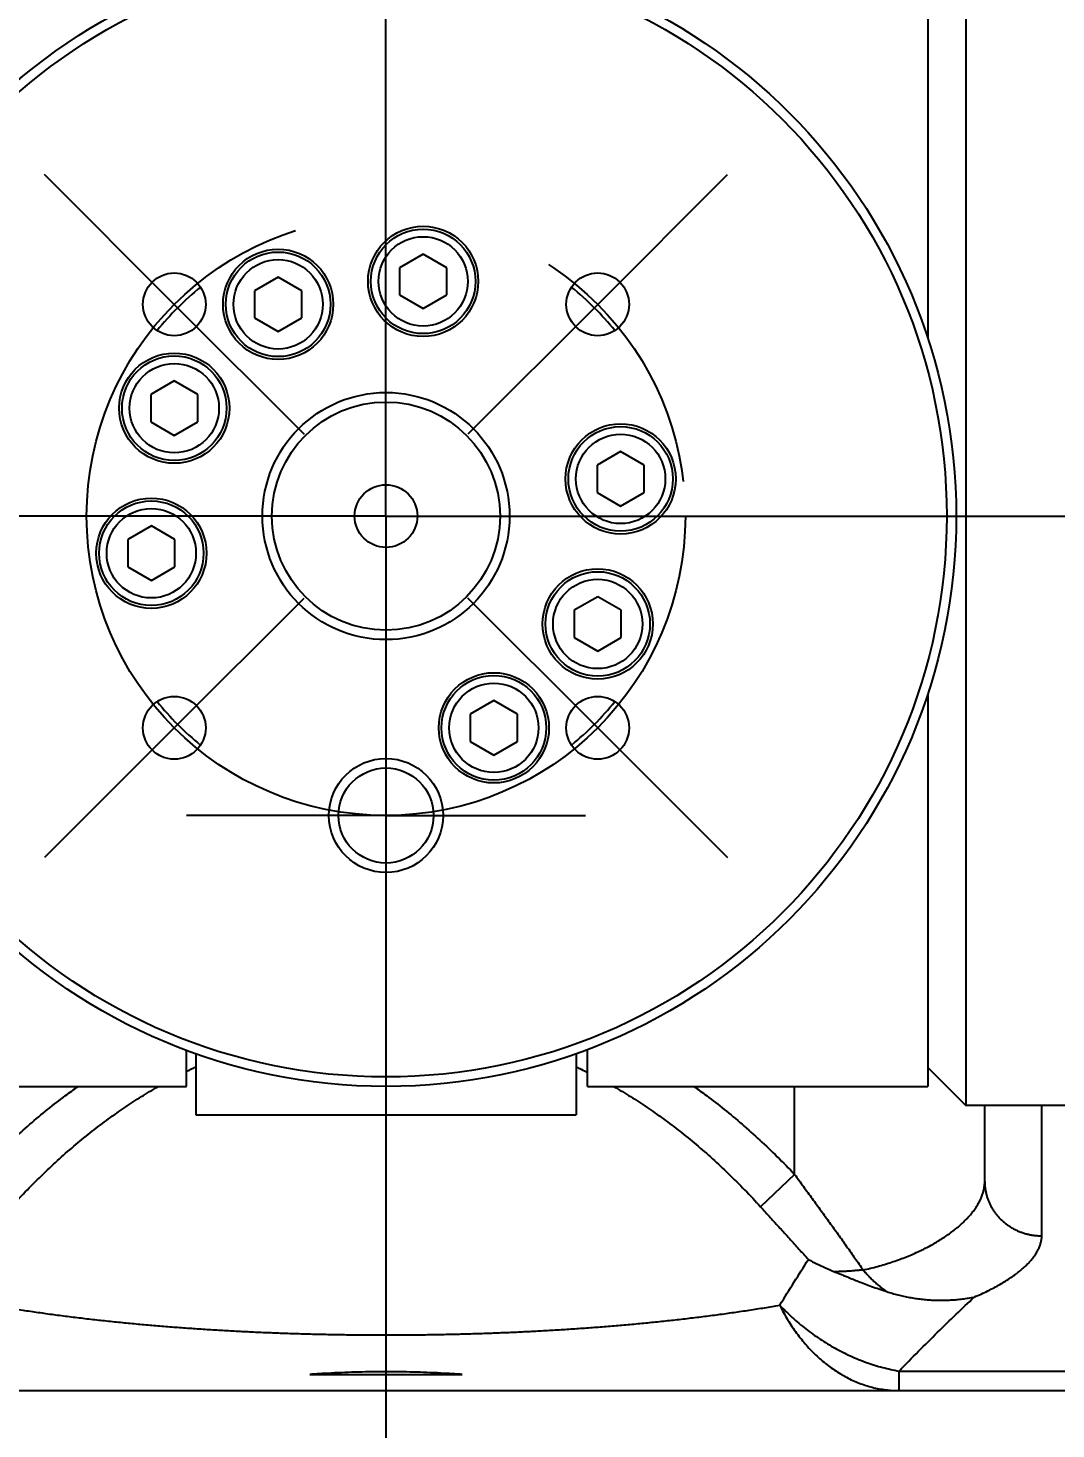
# Model space of a CAD drawing. Extents: x 0 to 3364, y 0 to 2376.
# Drawn here: x 907.3 to 961.4, y 1462.3 to 1536 of the extents above; entities that cross this region are included whole.
import ezdxf

# ---------------------------------------------------------------- set-up
doc = ezdxf.new("R2010")
doc.units = 0
doc.header["$LTSCALE"] = 185.02
doc.header["$PDMODE"] = 3
doc.header["$PDSIZE"] = 0.3125
doc.linetypes.add('CENTER', pattern=[0.6, 0.375, -0.075, 0.075, -0.075])
doc.layers.get('0').update_dxf_attribs({"linetype": 'CONTINUOUS'})
doc.layers.get('DEFPOINTS').update_dxf_attribs({"linetype": 'CONTINUOUS'})
doc.layers.add('95_ALL_DIM', color=7, linetype='CONTINUOUS')
doc.layers.add('DEFAULT_1', color=7, linetype='CENTER')
doc.styles.get("Standard").update_dxf_attribs({"font": 'txt', "width": 0.8})
doc.dimstyles.new('DIMSTYLE_2', dxfattribs={"dimtxt": 16, "dimasz": 6, "dimexe": 0.18, "dimexo": 0.0625, "dimgap": 0.09, "dimtad": 1, "dimdec": 3, "dimdsep": 46, "dimtxsty": 'Standard', "dimblk": 'OPEN', "dimblk1": 'OPEN', "dimblk2": 'OPEN', "dimcen": 0.09, "dimadec": 0, "dimazin": 0, "dimtp": 0.5, "dimtm": 0.5, "dimtfac": 1, "dimtdec": 3, "dimtofl": 0, "dimtmove": 0, "dimatfit": 3, "dimldrblk": 'OPEN', "dimfxl": 1, "dimtolj": 1, "dimarcsym": 0})

# ---------------------------------------------------------------- blocks, each defined once
blk = doc.blocks.new('_OPEN')
at = {"color": 0, "linetype": 'ByBlock'}
for p, q in [((0, 0), (-1, 0.233)), ((-1, -0.233), (0, 0)), ((-1, 0), (0, 0))]:
    blk.add_line(p, q, dxfattribs=at)
blk = doc.blocks.new('*D6')
at = {"layer": '95_ALL_DIM', "color": 0, "transparency": 16777216}
for p, q in [((827.164, 1490.032), (827.164, 1657.481)), ((833.164, 1657.301), (1019.164, 1657.301)), ((1025.164, 1490.032), (1025.164, 1657.481))]:
    blk.add_line(p, q, dxfattribs=at)
at = {"layer": 'DEFPOINTS', "color": 0, "transparency": 16777216}
for p in [(1025.164, 1657.301), (827.164, 1489.97), (1025.164, 1489.97)]:
    blk.add_point(p, dxfattribs=at)
at = {"layer": '95_ALL_DIM', "color": 0, "transparency": 16777216, "xscale": 6, "yscale": 6, "zscale": 6, "rotation": 180}
blk.add_blockref('_OPEN', (827.164, 1657.301), dxfattribs=at)
at = {"layer": '95_ALL_DIM', "color": 0, "transparency": 16777216, "xscale": 6, "yscale": 6, "zscale": 6}
blk.add_blockref('_OPEN', (1025.164, 1657.301), dxfattribs=at)
at = {"layer": '95_ALL_DIM', "color": 0, "transparency": 16777216, "insert": (927.221, 1665.391), "char_height": 16, "attachment_point": 5}
blk.add_mtext('\\A1;198', dxfattribs=at)

msp = doc.modelspace()

# ---------------------------------------------------------------- linework, layer by layer
for p, q in [((956.6641, 1541.2368), (956.6641, 1479.3014)), ((954.6641, 1540.2347), (954.6641, 1519.6665)), ((928.1196, 1524.0825), (926.8768, 1523.365)), ((929.3623, 1523.365), (928.1196, 1524.0825)), ((926.8768, 1523.365), (926.8768, 1521.93)), ((929.3623, 1521.93), (929.3623, 1523.365)), ((920.4893, 1522.874), (919.2465, 1522.1565)), ((921.732, 1522.1565), (920.4893, 1522.874)), ((919.2465, 1522.1565), (919.2465, 1520.7215)), ((921.732, 1520.7215), (921.732, 1522.1565)), ((926.8768, 1521.93), (928.1196, 1521.2125)), ((928.1196, 1521.2125), (929.3623, 1521.93)), ((919.2465, 1520.7215), (920.4893, 1520.004)), ((920.4893, 1520.004), (921.732, 1520.7215)), ((915.0266, 1517.4113), (913.7838, 1516.6938)), ((916.2693, 1516.6938), (915.0266, 1517.4113)), ((913.7838, 1516.6938), (913.7838, 1515.2588)), ((916.2693, 1515.2588), (916.2693, 1516.6938)), ((913.7838, 1515.2588), (915.0266, 1514.5413)), ((915.0266, 1514.5413), (916.2693, 1515.2588)), ((938.5102, 1513.6918), (937.2675, 1512.9743)), ((939.753, 1512.9743), (938.5102, 1513.6918)), ((937.2675, 1512.9743), (937.2675, 1511.5393)), ((939.753, 1511.5393), (939.753, 1512.9743)), ((937.2675, 1511.5393), (938.5102, 1510.8218)), ((938.5102, 1510.8218), (939.753, 1511.5393)), ((913.818, 1509.781), (912.5753, 1509.0635)), ((915.0608, 1509.0635), (913.818, 1509.781)), ((912.5753, 1509.0635), (912.5753, 1507.6285)), ((915.0608, 1507.6285), (915.0608, 1509.0635)), ((912.5753, 1507.6285), (913.818, 1506.911)), ((913.818, 1506.911), (915.0608, 1507.6285)), ((937.3017, 1506.0615), (936.059, 1505.344)), ((938.5445, 1505.344), (937.3017, 1506.0615)), ((936.059, 1505.344), (936.059, 1503.909)), ((938.5445, 1503.909), (938.5445, 1505.344)), ((936.059, 1503.909), (937.3017, 1503.1915)), ((937.3017, 1503.1915), (938.5445, 1503.909)), ((931.839, 1500.5988), (930.5963, 1499.8813)), ((933.0818, 1499.8813), (931.839, 1500.5988)), ((954.6641, 1500.9363), (954.6641, 1480.3014)), ((930.5963, 1499.8813), (930.5963, 1498.4463)), ((933.0818, 1498.4463), (933.0818, 1499.8813)), ((930.5963, 1498.4463), (931.839, 1497.7288)), ((931.839, 1497.7288), (933.0818, 1498.4463)), ((915.6641, 1480.3014), (915.6641, 1482.1995)), ((916.1641, 1482.0172), (916.1641, 1478.8014)), ((936.1641, 1482.0172), (936.1641, 1478.8014)), ((936.7641, 1480.3014), (936.7641, 1482.2369)), ((954.6641, 1481.3014), (956.6641, 1479.3014)), ((897.1641, 1480.3014), (915.6641, 1480.3014)), ((936.7641, 1480.3014), (954.6641, 1480.3014)), ((947.6641, 1475.672), (947.6641, 1480.3014)), ((968.6641, 1479.3014), (956.6641, 1479.3014)), ((957.6641, 1475.2929), (957.6641, 1479.3014)), ((960.6641, 1472.4443), (960.6641, 1479.3014)), ((916.1641, 1478.8014), (936.1641, 1478.8014)), ((947.6641, 1475.672), (945.8725, 1473.9705)), ((922.1607, 1465.1547), (930.1676, 1465.1547)), ((953.1577, 1464.3014), (953.1577, 1465.3295)), ((953.1577, 1465.3295), (968.6641, 1465.3295)), ((883.6641, 1464.3014), (968.6641, 1464.3014))]:
    msp.add_line(p, q)
for centre, radius in [((926.1641, 1510.3014), 30), ((926.1641, 1510.3014), 29.5), ((928.1196, 1522.6475), 2.9), ((928.1196, 1522.6475), 2.75), ((928.1196, 1522.6475), 2.35), ((920.4893, 1521.439), 2.9), ((920.4893, 1521.439), 2.75), ((920.4893, 1521.439), 2.35), ((915.0272, 1521.4383), 1.65), ((937.3011, 1521.4383), 1.65), ((915.0266, 1515.9763), 2.9), ((915.0266, 1515.9763), 2.75), ((915.0266, 1515.9763), 2.35), ((926.1641, 1510.3014), 6.5), ((926.1641, 1510.3014), 6), ((938.5102, 1512.2568), 2.9), ((938.5102, 1512.2568), 2.75), ((938.5102, 1512.2568), 2.35), ((926.1641, 1510.3014), 1.65), ((913.818, 1508.346), 2.9), ((913.818, 1508.346), 2.75), ((913.818, 1508.346), 2.35), ((937.3017, 1504.6265), 2.9), ((937.3017, 1504.6265), 2.75), ((937.3017, 1504.6265), 2.35), ((931.839, 1499.1638), 2.9), ((931.839, 1499.1638), 2.75), ((931.839, 1499.1638), 2.35), ((915.0272, 1499.1645), 1.65), ((937.3011, 1499.1645), 1.65), ((926.1641, 1494.5514), 3), ((926.1641, 1494.5514), 2.5)]:
    msp.add_circle(centre, radius)
for start, end in [(129.017426, 140.982797), (39.017203, 50.982574), (219.017203, 230.982574), (309.017426, 320.982797)]:
    msp.add_arc((926.1641, 1510.3014), 15.5, start, end)
for points, start_tangent, end_tangent in [([(915.664, 1481.0916), (915.8933, 1481.204), (916.1641, 1481.3332)], (0.8957749, 0.444508), (0.9049763, 0.425462)), ([(936.1642, 1481.3332), (936.4349, 1481.204), (936.7642, 1481.0417)], (0.9049763, -0.425462), (0.893893, -0.4482803)), ([(904.6641, 1475.672), (905.5792, 1476.6044), (906.5017, 1477.4841), (907.4302, 1478.3119), (908.3635, 1479.0893), (909.3006, 1479.8174), (909.9628, 1480.3016)], (0.6886169, 0.7251253), (0.8143439, 0.5803826)), ([(906.4558, 1473.9705), (907.2946, 1474.8641), (908.1402, 1475.7071), (908.9913, 1476.5005), (909.8468, 1477.2455), (910.7059, 1477.9432), (911.5676, 1478.595), (912.4314, 1479.202), (913.2965, 1479.7653), (914.1623, 1480.2861), (914.1891, 1480.3016)], (0.6723777, 0.7402082), (0.8666202, 0.4989684)), ([(938.1392, 1480.3016), (938.166, 1480.2861), (939.0317, 1479.7653), (939.8969, 1479.202), (940.7607, 1478.595), (941.6224, 1477.9432), (942.4814, 1477.2455), (943.3369, 1476.5005), (944.188, 1475.7071), (945.0336, 1474.8641), (945.8725, 1473.9705)], (0.8666202, -0.4989684), (0.6723777, -0.7402082)), ([(942.3655, 1480.3016), (943.0277, 1479.8174), (943.9648, 1479.0893), (944.8981, 1478.312), (945.8266, 1477.4841), (946.749, 1476.6044), (947.6641, 1475.672)], (0.8143439, -0.5803826), (0.6886169, -0.7251253)), ([(947.6641, 1475.672), (948.1271, 1475.0381), (948.5886, 1474.4054), (949.0474, 1473.7741), (949.5027, 1473.1443), (949.9535, 1472.5163), (950.3987, 1471.8907), (950.8373, 1471.2678), (951.2684, 1470.6483)], (0.5898769, -0.8074932), (0.5686974, -0.8225468)), ([(951.2684, 1470.6483), (951.6511, 1470.7374), (952.0281, 1470.8354), (952.3991, 1470.942), (952.7633, 1471.057), (953.1201, 1471.1802), (953.4686, 1471.3114), (953.8081, 1471.4501), (954.1379, 1471.5962), (954.4571, 1471.749), (954.765, 1471.9084), (955.0608, 1472.0737), (955.3439, 1472.2446), (955.6134, 1472.4206), (955.8687, 1472.6011), (956.1091, 1472.7856), (956.3338, 1472.9734), (956.5424, 1473.164), (956.7343, 1473.3569), (956.9092, 1473.5515), (957.0665, 1473.7473), (957.2059, 1473.9436), (957.3271, 1474.14), (957.43, 1474.336), (957.5143, 1474.531), (957.5799, 1474.7246), (957.6267, 1474.9165), (957.6548, 1475.106), (957.6641, 1475.2929)], (0.9766762, 0.2147177), (0.0000013, 1)), ([(957.6641, 1475.2929), (957.6701, 1475.114), (957.6878, 1474.9359), (957.7173, 1474.7591), (957.7584, 1474.5845), (957.811, 1474.4126), (957.8748, 1474.2443), (957.9497, 1474.08), (958.0352, 1473.9206), (958.1312, 1473.7665), (958.2371, 1473.6185), (958.3526, 1473.4771), (958.4772, 1473.3429), (958.6105, 1473.2163), (958.7519, 1473.098), (958.9008, 1472.9883), (959.0567, 1472.8877), (959.2189, 1472.7966), (959.3868, 1472.7154), (959.5598, 1472.6443), (959.7371, 1472.5837), (959.9181, 1472.5338), (960.102, 1472.4947), (960.2881, 1472.4667), (960.4758, 1472.4499), (960.6641, 1472.4443)], (0, -1), (1, 0)), ([(945.8725, 1473.9705), (946.3804, 1473.4118), (946.8869, 1472.8549), (947.3909, 1472.3002), (947.8916, 1471.7476), (948.388, 1471.1973)], (0.6723779, -0.7402081), (0.6688897, -0.7433617)), ([(957.1122, 1469.2226), (957.4762, 1469.3823), (957.8242, 1469.5468), (958.1552, 1469.7158), (958.4684, 1469.8887), (958.7629, 1470.0649), (959.0382, 1470.2441), (959.2935, 1470.4256), (959.5283, 1470.6091), (959.7421, 1470.794), (959.9343, 1470.9797), (960.1047, 1471.1659), (960.2527, 1471.352), (960.3783, 1471.5377), (960.4812, 1471.7224), (960.5613, 1471.9058), (960.6185, 1472.0876), (960.6527, 1472.2672), (960.6641, 1472.4443)], (0.9211289, 0.3892577), (0.0000024, 1)), ([(946.8801, 1468.7972), (947.6423, 1470.0183), (948.388, 1471.1973)], (0.5267746, 0.850005), (0.5368081, 0.8437044)), ([(948.388, 1471.1973), (948.8335, 1470.9669), (949.2913, 1470.7536), (949.7606, 1470.5563)], (0.8778771, -0.4788859), (0.9285985, -0.3710859)), ([(951.2684, 1470.6483), (951.0377, 1470.6268), (950.8113, 1470.6071), (950.5898, 1470.5899), (950.3736, 1470.5756), (950.1631, 1470.5649), (949.9586, 1470.5583), (949.7606, 1470.5563)], (-0.9953379, -0.0964494), (-0.9999963, 0.0027344)), ([(949.7606, 1470.5563), (949.9155, 1470.494), (950.0867, 1470.4245), (950.2785, 1470.3464), (950.4957, 1470.2581), (950.7436, 1470.1583), (951.0274, 1470.0459), (951.3515, 1469.9208), (951.7115, 1469.7866), (952.0987, 1469.6487), (952.5035, 1469.5125)], (0.9285985, -0.3710859), (0.9507425, -0.3099818)), ([(951.2684, 1470.6483), (951.4215, 1470.4729), (951.5823, 1470.3002), (951.7509, 1470.1313), (951.9274, 1469.9672), (952.1116, 1469.8088), (952.3037, 1469.657), (952.5035, 1469.5125)], (0.6445114, -0.7645947), (0.8228718, -0.5682271)), ([(952.5035, 1469.5125), (952.7983, 1469.4216), (953.0973, 1469.34), (953.4, 1469.268), (953.706, 1469.2061), (954.0146, 1469.1544), (954.3253, 1469.1133), (954.6375, 1469.0829), (954.9506, 1469.0633), (955.264, 1469.0545), (955.5769, 1469.0565), (955.8888, 1469.0692), (956.1989, 1469.0924), (956.5066, 1469.1259), (956.8113, 1469.1694), (957.1122, 1469.2226)], (0.9507425, -0.3099818), (0.9817603, 0.1901231)), ([(905.4482, 1468.7972), (906.2457, 1468.6637), (907.0505, 1468.5372), (907.8617, 1468.4175), (908.6781, 1468.3046), (909.4992, 1468.1982), (910.3239, 1468.0982), (911.1515, 1468.0044), (911.9813, 1467.9167), (912.8123, 1467.835), (913.644, 1467.759), (914.4752, 1467.6888), (915.3047, 1467.6242), (916.131, 1467.5651), (916.9535, 1467.5114), (917.7717, 1467.4628), (918.5855, 1467.4193), (919.3951, 1467.3807), (920.2008, 1467.3468), (921.0032, 1467.3173), (921.8025, 1467.2924), (922.5992, 1467.2717), (923.3938, 1467.2553), (924.1866, 1467.243), (924.9781, 1467.2349), (925.7689, 1467.2308), (926.5594, 1467.2308), (927.3502, 1467.2349), (928.1417, 1467.243), (928.9345, 1467.2553), (929.729, 1467.2717), (930.5258, 1467.2924), (931.3251, 1467.3173), (932.1275, 1467.3468), (932.9332, 1467.3807), (933.7427, 1467.4193), (934.5565, 1467.4628), (935.3748, 1467.5114), (936.1973, 1467.5651), (937.0236, 1467.6242), (937.853, 1467.6888), (938.6843, 1467.759), (939.516, 1467.835), (940.347, 1467.9167), (941.1768, 1468.0044), (942.0044, 1468.0982), (942.8291, 1468.1982), (943.6501, 1468.3046), (944.4666, 1468.4175), (945.2778, 1468.5372), (946.0826, 1468.6637), (946.8801, 1468.7972)], (0.9853954, -0.1702818), (0.9853954, 0.1702818)), ([(946.8801, 1468.7972), (947.2042, 1468.4659), (947.5412, 1468.1471), (947.8902, 1467.8416), (948.2506, 1467.55), (948.6215, 1467.2729), (949.0022, 1467.0109), (949.3918, 1466.7646), (949.7896, 1466.5345), (950.1945, 1466.3212), (950.6059, 1466.125), (951.0227, 1465.9464), (951.4442, 1465.7858), (951.8693, 1465.6436), (952.2972, 1465.5199), (952.727, 1465.4152), (953.1577, 1465.3295)], (0.6852752, -0.7282842), (0.9847691, -0.173867)), ([(946.8801, 1468.7972), (947.0817, 1468.4107), (947.2967, 1468.0372), (947.5247, 1467.6776), (947.7651, 1467.3326), (948.0175, 1467.003), (948.2813, 1466.6896), (948.5558, 1466.393), (948.8405, 1466.114), (949.1348, 1465.853), (949.438, 1465.6108), (949.7494, 1465.3877), (950.0684, 1465.1844), (950.3942, 1465.0013), (950.7261, 1464.8388), (951.0634, 1464.6971), (951.4053, 1464.5768), (951.7511, 1464.4779), (952.1, 1464.4008), (952.4513, 1464.3456), (952.8041, 1464.3125), (953.1577, 1464.3014)], (0.4437589, -0.8961462), (1, 0)), ([(953.1577, 1465.3295), (954.1832, 1466.373), (955.1857, 1467.3693), (956.163, 1468.3192), (957.1122, 1469.2226)], (0.6966, 0.7174597), (0.7279218, 0.6856601)), ([(930.1676, 1465.1547), (929.4205, 1465.2007), (928.6847, 1465.2379), (927.9579, 1465.266), (927.2377, 1465.2849), (926.5215, 1465.2943), (925.8067, 1465.2943), (925.0905, 1465.2849), (924.3704, 1465.266), (923.6435, 1465.2379), (922.9078, 1465.2007), (922.1607, 1465.1547)], (-0.9977853, 0.0665175), (-0.9977853, -0.0665175))]:
    msp.add_spline(points, degree=3, dxfattribs=dict(start_tangent=start_tangent, end_tangent=end_tangent))
at = {"layer": 'DEFAULT_1'}
for p, q in [((926.1641, 1510.3014), (926.1641, 1582.0585)), ((915.0272, 1521.4383), (908.2036, 1528.2619)), ((937.3011, 1521.4383), (944.1246, 1528.2619)), ((915.0272, 1521.4383), (921.8508, 1514.6148)), ((937.3011, 1521.4383), (930.4775, 1514.6148)), ((926.1641, 1510.3014), (814.1517, 1510.3014)), ((926.1641, 1510.3014), (926.1641, 928.9826)), ((926.1641, 1510.3014), (1040.8951, 1510.3014)), ((915.0272, 1499.1645), (921.8508, 1505.9881)), ((937.3011, 1499.1645), (930.4775, 1505.9881)), ((915.0272, 1499.1645), (908.2036, 1492.3409)), ((937.3011, 1499.1645), (944.1246, 1492.3409)), ((926.1641, 1494.5514), (915.6641, 1494.5514)), ((926.1641, 1494.5514), (936.6641, 1494.5514))]:
    msp.add_line(p, q, dxfattribs=at)
msp.add_circle((926.1641, 1510.3014), 15.75, dxfattribs=at)

# ---------------------------------------------------------------- dimensions: what is measured, and where the dimension line sits
at = {"layer": '95_ALL_DIM'}
dim = msp.add_linear_dim(base=(1025.1641, 1657.3014), p1=(827.1641, 1489.9696), p2=(1025.1641, 1489.9696), dimstyle='DIMSTYLE_2', dxfattribs=at)
dim.commit()
dim.dimension.update_dxf_attribs({"geometry": '*D6', "text_midpoint": (927.2214, 1657.3014), "dimtype": 160})

doc.saveas('drawing.dxf')
